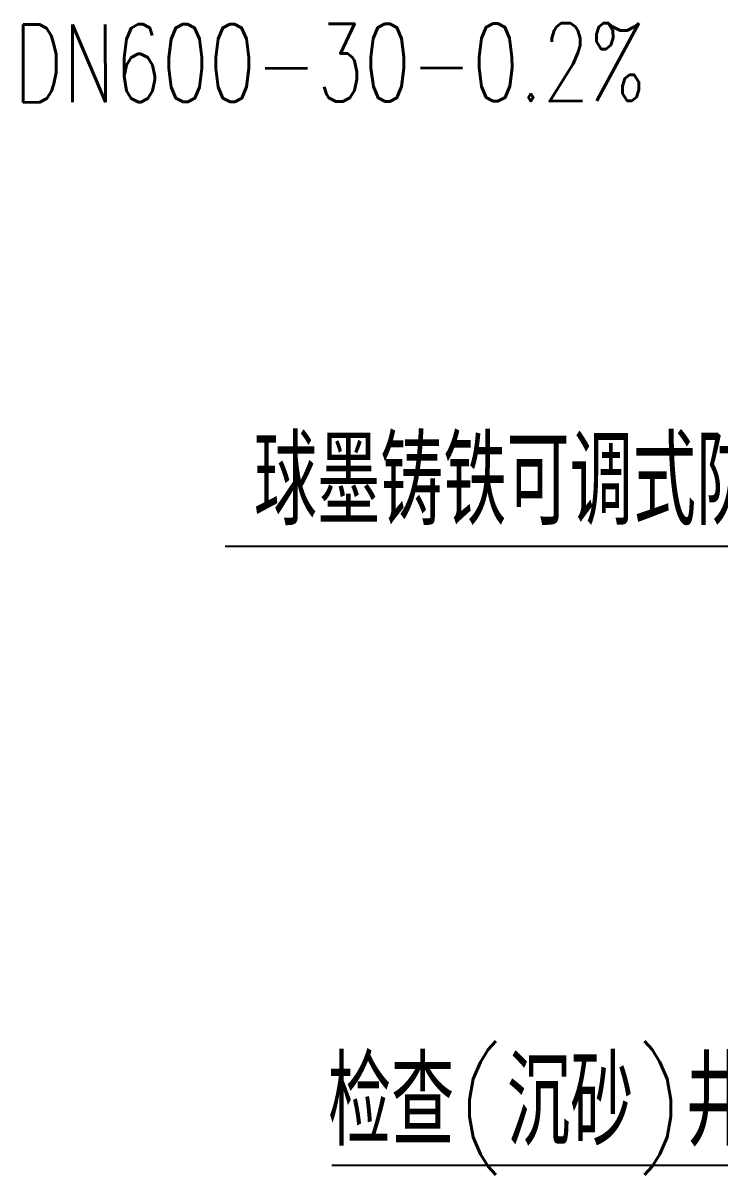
# Model space of a CAD drawing. Header units: millimetres. Extents: x 418304 to 847498, y 48187 to 111456.
# Drawn here: x 423695.3 to 423711.32, y 54660.82 to 54687.27 of the extents above; entities that cross this region are included whole.
import ezdxf

# ---------------------------------------------------------------- set-up
doc = ezdxf.new("R2010")
doc.units = ezdxf.units.MM
doc.header["$LTSCALE"] = 1000
for name, color, linetype in [('0000-部件字体标注', 3, 'Continuous'), ('TWT_TEXT', 7, 'Continuous'), ('ZDH', 252, 'Continuous')]:
    doc.layers.add(name, color=color, linetype=linetype)
doc.styles.add('_TCH_DIM', font='SIMPLEX', dxfattribs={"bigfont": 'GBCBIG'})

# ---------------------------------------------------------------- blocks, each defined once
blk = doc.blocks.new('13424')
at = {"layer": '0000-部件字体标注'}
for p, q in [((455348.198, 3437854.603), (455321.19, 3437854.603)), ((455323.648, 3437840.401), (455335.672, 3437840.401))]:
    blk.add_line(p, q, dxfattribs=at)
at = {"layer": 'TWT_TEXT', "style": '_TCH_DIM'}
for s, p in [('球墨铸铁可调式防沉降井盖设施', (455321.853, 3437855.098)), ('检查(沉砂)井井体', (455323.556, 3437840.849))]:
    blk.add_text(s, height=2.016, dxfattribs=at).set_placement(p)

msp = doc.modelspace()

# ---------------------------------------------------------------- block references
at = {"layer": 'ZDH'}
msp.add_blockref('13424', (-31621.246, -3383179.357), dxfattribs=at)

# ---------------------------------------------------------------- texts
at = {"layer": 'TWT_TEXT', "color": 4, "style": '_TCH_DIM', "width": 0.705882}
msp.add_text('DN600-30-0.2%', height=1.785, rotation=0.1455, dxfattribs=at).set_placement((423695.092, 54685.447, 39.375))

doc.saveas('drawing.dxf')
